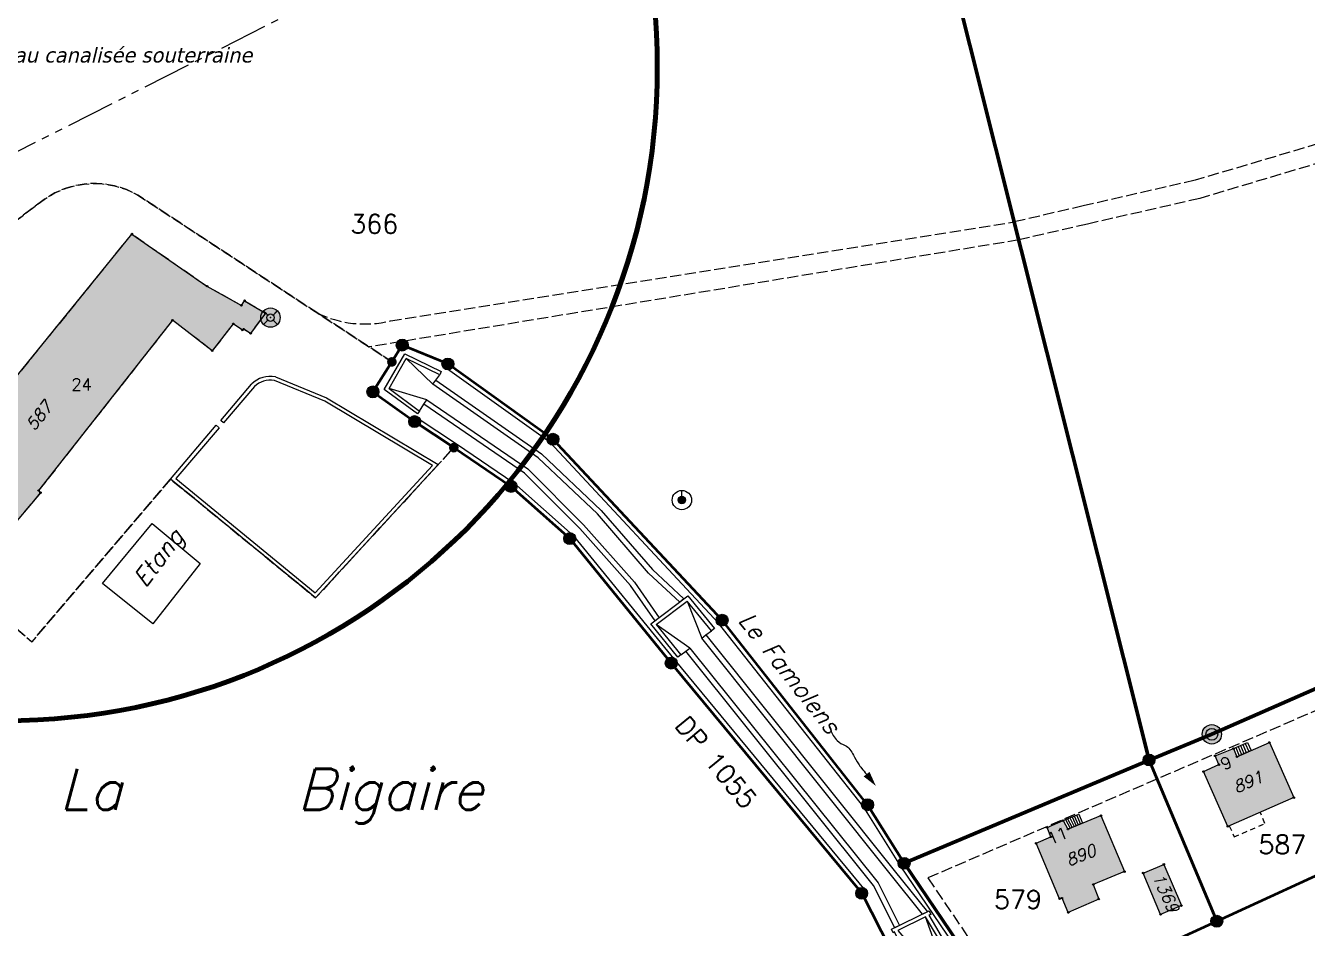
# Model space of a CAD drawing. Header units: metres. Extents: x 2513914 to 2544706, y 1140005 to 1171926.
# Drawn here: x 2514878.3 to 2515050.3, y 1146302.6 to 1146423.7 of the extents above; entities that cross this region are included whole.
import ezdxf
from ezdxf.enums import TextEntityAlignment as Align

# ---------------------------------------------------------------- set-up
doc = ezdxf.new("R2010")
doc.units = ezdxf.units.M
for name, pattern in [('MO_G', [2.5, 1.5, -1]), ('MO_I', [2, 1.5, -0.5]), ('MO_J', [1.2, 0.7, -0.5]), ('MO_M', [11.5, 6.5, -1, 1, -1, 1, -1])]:
    doc.linetypes.add(name, pattern=pattern)
doc.layers.get('0').update_dxf_attribs({"lineweight": 15})
for name, color, linetype, lineweight in [('MO_AD_NO_POLICE', 7, 'Continuous', 20), ('MO_BF', 7, 'Continuous', 40), ('MO_BF_IMMEUBLE', 7, 'Continuous', 40), ('MO_BF_NUMERO', 7, 'Continuous', 40), ('MO_BF_PTS', 7, 'Continuous', 20), ('MO_CS_BAT', 7, 'Continuous', 20), ('MO_CS_BAT_DES', 7, 'Continuous', 20), ('MO_CS_BAT_NUM', 7, 'Continuous', 20), ('MO_CS_EAU_COURS', 7, 'Continuous', 20), ('MO_CS_EAU_SENS_ECOUL', 7, 'Continuous', 20), ('MO_CS_NOM', 7, 'Continuous', 20), ('MO_CS_PTS', 7, 'Continuous', 20), ('MO_CS_RD_PLACE', 7, 'MO_I', 20), ('MO_CS_RD_ROUTE', 7, 'MO_I', 20), ('MO_CS_SV_CHAMP', 7, 'MO_I', 20), ('MO_CS_SV_JARDIN', 7, 'MO_I', 20), ('MO_NO_LIEU_DIT', 7, 'Continuous', 40), ('MO_ODL_BAT_DETAIL', 7, 'MO_J', 20), ('MO_ODL_DIVERS_AV', 7, 'Continuous', 20), ('MO_ODL_EAU_AV', 7, 'Continuous', 20), ('MO_ODL_ESCALIER', 7, 'Continuous', 20), ('MO_ODL_LIGNEHT', 7, 'MO_M', 20), ('MO_ODL_MUR', 7, 'Continuous', 20), ('MO_ODL_NOM', 7, 'Continuous', 20), ('MO_ODL_NOM_DE', 7, 'Continuous', 20), ('MO_ODL_SENTIER_AV', 7, 'MO_I', 20), ('MO_PFP3', 7, 'Continuous', 20), ('MO_RPL', 7, 'MO_G', 40), ('MUT_PFP3', 7, 'Continuous', 20)]:
    doc.layers.add(name, color=color, linetype=linetype, lineweight=lineweight)
for name, color, linetype, lineweight, true_color in [('MO_BF_PTS_CA', 7, 'Continuous', 18, 0xffffff), ('MO_CS_BAT_HACH', 7, 'Continuous', 20, 0xa0a0a0), ('MO_PFP3_CA', 7, 'Continuous', 18, 0xffffff), ('MO_RPL_CA', 7, 'Continuous', 50, 0xffffff)]:
    doc.layers.add(name, color=color, linetype=linetype, lineweight=lineweight, true_color=true_color)
doc.styles.add('BEL_Titre1_logo', font='tahoma.ttf', dxfattribs={"width": 1.1, "oblique": 13.5})
doc.styles.get("Standard").update_dxf_attribs({"font": 'simplex.shx'})

# ---------------------------------------------------------------- blocks, each defined once
blk = doc.blocks.new('AD')
at = {"layer": 'MO_AD_NO_POLICE'}
blk.add_attdef('NUMERO', text='', height=0.0016, dxfattribs=at).set_placement((0, 0), align=Align.MIDDLE_CENTER)
blk = doc.blocks.new('B_CS_BAT')
at = {"layer": 'MO_CS_BAT_DES', "oblique": 15, "flags": 1}
blk.add_attdef('DESIGNATION', text='', height=0.0016, dxfattribs=at).set_placement((0.00143, -0.00113), align=Align.MIDDLE_CENTER)
at = {"layer": 'MO_CS_BAT_NUM', "oblique": 15}
blk.add_attdef('NUMERO', text='', height=0.0016, dxfattribs=at).set_placement((0.00143, 0.00088), align=Align.MIDDLE_CENTER)
blk = doc.blocks.new('B_CS_NOM')
at = {"layer": 'MO_CS_NOM', "oblique": 15}
blk.add_attdef('NOM', text='', height=0.0023, dxfattribs=at).set_placement((0, 0.00124), align=Align.MIDDLE_LEFT)
blk = doc.blocks.new('B_CS_SENS')
at = {"layer": 'MO_CS_EAU_SENS_ECOUL'}
blk.add_lwpolyline([(-0.005, 0, 0.054877), (-0.00383, -0.00031, 0.078214), (-0.00298, -0.0003, 0.083524), (-0.00179, 0.00011, -0.131816), (-0.001, 0.0003, -0.04436), (-0.00011, 0.0002, 0.029142), (0.00124, 0, 0.021747), (0.00195, -0.00003, 0.014581), (0.003, 0)], format="xyb", dxfattribs=at)
blk.add_solid([(0.003, -0.0005), (0.003, 0.0005), (0.005, 0)], dxfattribs=at)
blk = doc.blocks.new('B_NO_LIEUDIT')
at = {"layer": 'MO_NO_LIEU_DIT', "oblique": 15}
blk.add_attdef('NOM', text='', height=0.0055, dxfattribs=at).set_placement((0, -0.00184), align=Align.BOTTOM_LEFT)
at = {"layer": 'MO_NO_LIEU_DIT', "oblique": 15, "flags": 1}
blk.add_attdef('NOMOBJET_DE', text='', height=0.0018, dxfattribs=at).set_placement((0, -0.00461), align=Align.MIDDLE_CENTER)
blk = doc.blocks.new('B_ODL_NOM')
at = {"layer": 'MO_ODL_NOM', "oblique": 15}
blk.add_attdef('NOM', text='', height=0.0023, dxfattribs=at).set_placement((0.00001, -0.00083), align=Align.BOTTOM_LEFT)
at = {"layer": 'MO_ODL_NOM_DE', "flags": 1}
blk.add_attdef('NOMOBJET_DE', text='', height=0.0018, dxfattribs=at).set_placement((0.00001, -0.00284), align=Align.MIDDLE_CENTER)
blk = doc.blocks.new('IMMEUBLE_NUM')
at = {"layer": 'MO_BF_IMMEUBLE', "flags": 1}
blk.add_attdef('IDENTDN', (-0.00003, 0.00289), '', height=0.0025, dxfattribs=at)
at = {"layer": 'MO_BF_NUMERO'}
blk.add_attdef('NUMERO', (-0.00003, -0.00011), '', height=0.0025, dxfattribs=at)
blk = doc.blocks.new('PFP3_BORNE')
at = {"layer": 'MO_PFP3_CA'}
h = blk.add_hatch(color=256, dxfattribs=at)
edge = h.paths.add_edge_path()
edge.add_arc((0, 0), 0.0013, 0, 360)
at = {"layer": 'MO_BF_PTS'}
blk.add_point((0, 0), dxfattribs=at)
at = {"layer": 'MO_PFP3', "linetype": 'Continuous'}
for radius in [0.0013, 0.0008]:
    blk.add_circle((0, 0), radius, dxfattribs=at)
blk = doc.blocks.new('PFP3_CROIX')
at = {"layer": 'MO_PFP3_CA'}
h = blk.add_hatch(color=256, dxfattribs=at)
edge = h.paths.add_edge_path()
edge.add_arc((0, 0), 0.0013, 0, 360)
at = {"layer": 'MO_BF_PTS', "linetype": 'Continuous'}
blk.add_point((0, 0), dxfattribs=at)
at = {"layer": 'MO_PFP3', "linetype": 'Continuous'}
for p, q in [((-0.00092, 0.00092), (-0.00035, 0.00035)), ((-0.00092, 0.00092), (-0.00035, 0.00035)), ((0.00035, 0.00035), (0.00092, 0.00092)), ((0.00035, 0.00035), (0.00081, 0.00081)), ((-0.00092, -0.00092), (-0.00035, -0.00035)), ((0.00035, -0.00035), (0.00092, -0.00092))]:
    blk.add_line(p, q, dxfattribs=at)
for radius in [0.0013, 0.0005]:
    blk.add_circle((0, 0), radius, dxfattribs=at)
at = {"layer": 'MO_PFP3_CA'}
blk.add_circle((0, 0), 0.0005, dxfattribs=at)
blk = doc.blocks.new('PFP3_PIEU')
at = {"layer": 'MO_PFP3_CA'}
h = blk.add_hatch(color=256, dxfattribs=at)
edge = h.paths.add_edge_path()
edge.add_arc((0, 0), 0.0005, 0, 360)
at = {"layer": 'MO_PFP3', "linetype": 'Continuous'}
blk.add_line((0, 0.0005), (0, 0.00115), dxfattribs=at)
for radius in [0.0013, 0.0005]:
    blk.add_circle((0, 0), radius, dxfattribs=at)
at = {"layer": 'MO_PFP3_CA'}
blk.add_circle((0, 0), 0.0005, dxfattribs=at)
at = {"layer": 'MUT_PFP3', "linetype": 'Continuous'}
blk.add_point((0, 0), dxfattribs=at)
blk = doc.blocks.new('PTS_BF_BORNE')
at = {"layer": 'MO_BF_PTS_CA'}
h = blk.add_hatch(color=256, dxfattribs=at)
edge = h.paths.add_edge_path()
edge.add_arc((0, 0), 0.0008, 0, 360)
at = {"layer": 'MO_BF_PTS', "linetype": 'Continuous'}
blk.add_circle((0, 0), 0.0008, dxfattribs=at)
blk.add_point((0, 0), dxfattribs=at)
blk = doc.blocks.new('PTS_BF_NON_MATE_DEFINI')
at = {"layer": 'MO_BF_PTS_CA'}
h = blk.add_hatch(color=256, dxfattribs=at)
edge = h.paths.add_edge_path()
edge.add_arc((0, 0), 0.00065, 0, 360)
at = {"layer": 'MO_BF_PTS', "linetype": 'Continuous'}
for radius in [0.00015, 0.0001, 0.00005]:
    blk.add_circle((0, 0), radius, dxfattribs=at)
blk.add_point((0, 0), dxfattribs=at)
blk = doc.blocks.new('PTS_CS')
at = {"layer": 'MO_CS_PTS', "linetype": 'Continuous'}
blk.add_circle((0, 0), 0.0001, dxfattribs=at)
at = {"layer": 'MO_CS_PTS'}
blk.add_point((0, 0), dxfattribs=at)

msp = doc.modelspace()

# ---------------------------------------------------------------- hatches: boundary and pattern name
at = {"layer": 'MO_CS_BAT_HACH'}
for points in [[(2514861.16, 1146355.97), (2514866.96, 1146362.85), (2514866.58, 1146363.11), (2514867, 1146363.57), (2514861.55, 1146368.19), (2514872.19, 1146380.91), (2514877.18, 1146376.81), (2514892.53, 1146395.76), (2514902.59, 1146388.77), (2514907.21, 1146386.19), (2514907.64, 1146386.81), (2514910.44, 1146385.14), (2514908.45, 1146382.42), (2514907.51, 1146382.99), (2514907.33, 1146382.89), (2514906.12, 1146383.71), (2514903.3, 1146380.1), (2514897.97, 1146384.19), (2514879.99, 1146361.33), (2514880.25, 1146361.05), (2514875.62, 1146355.57), (2514875.22, 1146355.91), (2514869.64, 1146349.03)], [(2515036.36, 1146323.62), (2515038.43, 1146324.55), (2515037.92, 1146325.73), (2515040.39, 1146326.71), (2515040.84, 1146325.61), (2515045.21, 1146327.52), (2515048.49, 1146320.12), (2515039.62, 1146316.26)], [(2515013.89, 1146313.99), (2515015.89, 1146314.85), (2515015.36, 1146316.11), (2515017.52, 1146317.04), (2515018.17, 1146315.89), (2515022.6, 1146317.71), (2515025.76, 1146310.19), (2515021.57, 1146308.47), (2515022.29, 1146306.51), (2515018.21, 1146304.7), (2515017.38, 1146306.64), (2515017.04, 1146306.56)], [(2515033.39, 1146305.63), (2515030.6, 1146304.45), (2515028.26, 1146310), (2515031.04, 1146311.17)]]:
    msp.add_hatch(color=256, dxfattribs=at).paths.add_polyline_path(points)

# ---------------------------------------------------------------- linework, layer by layer
at = {"color": 9, "lineweight": 100, "true_color": 0xd19cc7}
msp.add_circle((2514875.38, 1146418.11), 87.66, dxfattribs=at)
at = {"layer": 'MO_BF', "flags": 128}
for points in [[(2515051.56, 1146334.8), (2515037.48, 1146328.62), (2515029.05, 1146325.17), (2514996.17, 1146311.31), (2514991.27, 1146319.17), (2514971.74, 1146343.94), (2514949.04, 1146368.22), (2514934.93, 1146378.32), (2514928.81, 1146380.86), (2514927.42, 1146378.6), (2514924.87, 1146374.58), (2514930.47, 1146370.59), (2514935.73, 1146367.09), (2514943.42, 1146361.88), (2514951.3, 1146354.89), (2514964.92, 1146338.18), (2514990.48, 1146307.28), (2514995.69, 1146297.09)], [(2515003.37, 1146300.7), (2514996.17, 1146311.31), (2514991.27, 1146319.17), (2514971.74, 1146343.94), (2514949.04, 1146368.22), (2514934.93, 1146378.32), (2514928.81, 1146380.86), (2514927.42, 1146378.6), (2514924.87, 1146374.58), (2514930.47, 1146370.59), (2514935.73, 1146367.09), (2514943.42, 1146361.88), (2514951.3, 1146354.89), (2514964.92, 1146338.18), (2514990.48, 1146307.28), (2514995.69, 1146297.09)]]:
    msp.add_lwpolyline(points, dxfattribs=at)
for points in [[(2515060.51, 1146313.82), (2515051.56, 1146334.8), (2515037.48, 1146328.62), (2515029.05, 1146325.17), (2515038.15, 1146303.53), (2515056.44, 1146311.95)], [(2515029.05, 1146325.17), (2514996.17, 1146311.31), (2515003.37, 1146300.7), (2515007.1, 1146289.33), (2515038.15, 1146303.53)], [(2515019.13, 1146269), (2515008.62, 1146284.79), (2515007.1, 1146289.33), (2515038.15, 1146303.53), (2515056.44, 1146311.95), (2515056.7, 1146311.4), (2515059.34, 1146305.93), (2515066.05, 1146291.35)]]:
    msp.add_lwpolyline(points, close=True, dxfattribs=at)
at = {"layer": 'MO_CS_BAT', "flags": 128}
for points in [[(2514861.16, 1146355.97), (2514866.96, 1146362.85), (2514866.58, 1146363.11), (2514867, 1146363.57), (2514861.55, 1146368.19), (2514872.19, 1146380.91), (2514877.18, 1146376.81), (2514892.53, 1146395.76), (2514902.59, 1146388.77), (2514907.21, 1146386.19), (2514907.64, 1146386.81), (2514910.44, 1146385.14), (2514908.45, 1146382.42), (2514907.51, 1146382.99), (2514907.33, 1146382.89), (2514906.12, 1146383.71), (2514903.3, 1146380.1), (2514897.97, 1146384.19), (2514879.99, 1146361.33), (2514880.25, 1146361.05), (2514875.62, 1146355.57), (2514875.22, 1146355.91), (2514869.64, 1146349.03)], [(2515036.36, 1146323.62), (2515038.43, 1146324.55), (2515037.92, 1146325.73), (2515040.39, 1146326.71), (2515040.84, 1146325.61), (2515045.21, 1146327.52), (2515048.49, 1146320.12), (2515039.62, 1146316.26)], [(2515013.89, 1146313.99), (2515015.89, 1146314.85), (2515015.36, 1146316.11), (2515017.52, 1146317.04), (2515018.17, 1146315.89), (2515022.6, 1146317.71), (2515025.76, 1146310.19), (2515021.57, 1146308.47), (2515022.29, 1146306.51), (2515018.21, 1146304.7), (2515017.38, 1146306.64), (2515017.04, 1146306.56)], [(2515033.39, 1146305.63), (2515030.6, 1146304.45), (2515028.26, 1146310), (2515031.04, 1146311.17)]]:
    msp.add_lwpolyline(points, close=True, dxfattribs=at)
at = {"layer": 'MO_CS_EAU_COURS', "flags": 128}
msp.add_lwpolyline([(2515003.37, 1146300.7), (2514996.17, 1146311.31), (2514991.27, 1146319.17), (2514971.74, 1146343.94), (2514949.04, 1146368.22), (2514934.93, 1146378.32), (2514928.81, 1146380.86), (2514927.42, 1146378.6), (2514924.87, 1146374.58), (2514930.47, 1146370.59), (2514935.73, 1146367.09), (2514943.42, 1146361.88), (2514951.3, 1146354.89), (2514964.92, 1146338.18), (2514990.48, 1146307.28), (2514995.69, 1146297.09)], dxfattribs=at)
at = {"layer": 'MO_CS_RD_PLACE', "flags": 128}
msp.add_lwpolyline([(2515058.75, 1146297.48), (2515058.51, 1146297.97), (2515036.91, 1146287.54), (2515037.35, 1146286.64), (2515034.36, 1146285.29), (2515028.15, 1146298.96), (2515038.15, 1146303.53), (2515056.44, 1146311.95), (2515056.7, 1146311.4), (2515051.95, 1146309.23), (2515054.58, 1146303.71), (2515059.34, 1146305.93), (2515061.29, 1146301.69), (2515069.97, 1146305.83), (2515068.01, 1146310), (2515081.17, 1146316.18), (2515082.18, 1146314), (2515096.8, 1146320.78), (2515099.7, 1146314.3), (2515104.48, 1146316.47), (2515125.25, 1146330.3), (2515124.76, 1146331.04), (2515135.25, 1146338.05), (2515146.25, 1146345.29), (2515147.89, 1146342.49), (2515167.19, 1146355.97), (2515169.3, 1146352.57), (2515155.44, 1146342.79), (2515140.83, 1146332.54), (2515135.36, 1146328.7), (2515126.09, 1146322.2), (2515115.87, 1146314.99), (2515110.83, 1146312.61), (2515106.97, 1146310.76), (2515098.92, 1146306.93), (2515089.47, 1146302.5), (2515066.05, 1146291.35), (2515063, 1146297.98), (2515059.33, 1146299.14)], close=True, dxfattribs=at)
at = {"layer": 'MO_CS_RD_ROUTE', "flags": 128}
msp.add_lwpolyline([(2514982.43, 1146479.82), (2514991.97, 1146482.97), (2514992.71, 1146490.44), (2514979.77, 1146485.98), (2514927.81, 1146465.98), (2514902.76, 1146455.42), (2514882.39, 1146446.1), (2514874.82, 1146442.79, -0.900462), (2514874, 1146444.58), (2514891.07, 1146455.43, -0.009058), (2514939.78, 1146482.99, -0.003003), (2514994.94, 1146512.86), (2514996.17, 1146525.24, 0.009506), (2514909.88, 1146478.27, 0.00572), (2514839, 1146436.95, 0.009945), (2514712.22, 1146356.99), (2514725.63, 1146348.85, -0.010501), (2514824.58, 1146409.5, -0.025229), (2514878.88, 1146437.17), (2514930.1, 1146459.89)], format="xyb", close=True, dxfattribs=at)
at = {"layer": 'MO_CS_SV_CHAMP', "flags": 128}
msp.add_lwpolyline([(2515110.55, 1146362.9), (2515100.18, 1146356.59), (2515078.69, 1146346.68), (2515071.26, 1146343.4), (2515051.56, 1146334.8), (2515037.48, 1146328.62), (2515029.05, 1146325.17), (2514991.27, 1146475.9), (2515038.48, 1146491.97), (2515076.12, 1146504.39), (2515087.62, 1146506.41), (2515100.27, 1146504.03), (2515117.73, 1146491.51), (2515126.61, 1146482.71), (2515160.2, 1146441.78), (2515179.06, 1146414.71), (2515180.05, 1146413.29), (2515182.85, 1146409.27), (2515175.19, 1146403.93), (2515147.74, 1146384.85), (2515128.95, 1146374.03)], close=True, dxfattribs=at)
for points in [[(2514850.45, 1146418.7), (2514853.5, 1146421.09), (2514897.48, 1146442.05), (2514944.15, 1146459.46), (2514991.27, 1146475.9), (2514991.97, 1146482.97), (2514982.43, 1146479.82), (2514930.1, 1146459.89), (2514878.88, 1146437.17, 0.025229), (2514824.58, 1146409.5, 0.010501), (2514725.63, 1146348.85), (2514733.02, 1146344.38), (2514735.18, 1146343.84), (2514739.97, 1146344.83), (2514773.69, 1146366.89), (2514797.35, 1146389.84), (2514816.33, 1146400.82), (2514844.45, 1146416.81), (2514848.38, 1146417.19), (2514845.41, 1146420.32), (2514847.77, 1146421.52)], [(2514944.15, 1146459.46), (2514897.48, 1146442.05), (2514853.5, 1146421.09), (2514850.45, 1146418.7), (2514848.38, 1146417.19), (2514844.45, 1146416.81), (2514816.33, 1146400.82), (2514844.1, 1146371.53), (2514839.43, 1146366.12), (2514873.48, 1146323.74), (2514869.01, 1146299.74), (2514863.57, 1146284.61), (2514848.04, 1146266.7), (2514801.56, 1146315.72), (2514762.8, 1146340.96), (2514753.5, 1146350.59), (2514773.69, 1146366.89), (2514739.97, 1146344.83), (2514757.14, 1146340.91), (2514802.4, 1146311.11), (2514840.75, 1146267.64), (2514869.81, 1146259.43), (2514893.7, 1146259.78), (2514942.25, 1146271.06), (2514999.94, 1146287.99), (2514995.69, 1146297.09), (2514990.48, 1146307.28), (2514964.92, 1146338.18), (2514951.3, 1146354.89), (2514943.42, 1146361.88), (2514935.73, 1146367.09), (2514917.18, 1146346.93), (2514897.7, 1146362.87), (2514879.1, 1146341.04), (2514869.64, 1146349.03), (2514861.16, 1146355.97), (2514855.72, 1146360.28), (2514858.65, 1146364.12, -0.422965), (2514856.93, 1146379.45), (2514861.81, 1146385.36), (2514864.74, 1146388.29), (2514880.73, 1146400.4, -0.290535), (2514893.3, 1146400.99), (2514927.42, 1146378.6), (2514928.81, 1146380.86), (2514934.93, 1146378.32), (2514949.04, 1146368.22), (2514971.74, 1146343.94), (2514991.27, 1146319.17), (2514996.17, 1146311.31), (2515029.05, 1146325.17), (2514991.27, 1146475.9)]]:
    msp.add_lwpolyline(points, format="xyb", close=True, dxfattribs=at)
at = {"layer": 'MO_CS_SV_JARDIN', "flags": 128}
msp.add_lwpolyline([(2515089.47, 1146302.5), (2515094.61, 1146295.02), (2515097.16, 1146296.77), (2515096.88, 1146302.37), (2515108.47, 1146307.71), (2515116.56, 1146291.16), (2515127.64, 1146268.61), (2515112.63, 1146261.07), (2515104.57, 1146266.38), (2515088.58, 1146258.36), (2515085.2, 1146265.12), (2515081.17, 1146263.17), (2515080, 1146262.59), (2515077.71, 1146267.18), (2515070.1, 1146263.36), (2515076.06, 1146251.46), (2515083.65, 1146255.28), (2515081.8, 1146258.97), (2515082.96, 1146259.55), (2515085.23, 1146254.85), (2515079.85, 1146252.18), (2515082.55, 1146246.81), (2515087.91, 1146249.49), (2515088.03, 1146249.26), (2515065.03, 1146238.37), (2515042.7, 1146246.64), (2515035.05, 1146250.21), (2515028.97, 1146253.98), (2515019.13, 1146269), (2515008.62, 1146284.79), (2515007.1, 1146289.33), (2515003.37, 1146300.7), (2514996.17, 1146311.31), (2515029.05, 1146325.17), (2515037.48, 1146328.62), (2515051.56, 1146334.8), (2515071.26, 1146343.4), (2515078.69, 1146346.68), (2515100.18, 1146356.59), (2515110.55, 1146362.9), (2515116.34, 1146353.17), (2515120.65, 1146355.74), (2515122.08, 1146353.33), (2515124.66, 1146354.87), (2515124.88, 1146354.99), (2515125.71, 1146353.57), (2515129.67, 1146355.9), (2515129.79, 1146355.7), (2515133.8, 1146358.07), (2515132.84, 1146359.71), (2515130.34, 1146363.93), (2515131.26, 1146364.48), (2515134.23, 1146359.51), (2515136.68, 1146360.97), (2515133.69, 1146365.93), (2515133.83, 1146366.02), (2515128.95, 1146374.03), (2515147.74, 1146384.85), (2515156.09, 1146372.85), (2515183.53, 1146391.94), (2515175.19, 1146403.93), (2515182.85, 1146409.27), (2515184.41, 1146410.37), (2515195.38, 1146394.12), (2515204.96, 1146379.82), (2515169.3, 1146352.57), (2515167.19, 1146355.97), (2515147.89, 1146342.49), (2515146.25, 1146345.29), (2515135.25, 1146338.05), (2515129.75, 1146346.35), (2515119.71, 1146339.68), (2515117.99, 1146342.2), (2515108.1, 1146335.62), (2515104.05, 1146333.04), (2515103.75, 1146333.48), (2515098.2, 1146330.78), (2515098, 1146330.91), (2515079.99, 1146322.73), (2515078.5, 1146321.94), (2515078.68, 1146321.65), (2515056.7, 1146311.4), (2515056.44, 1146311.95), (2515038.15, 1146303.53), (2515028.15, 1146298.96), (2515034.36, 1146285.29), (2515037.35, 1146286.64), (2515039.12, 1146282.97), (2515060.72, 1146293.39), (2515058.75, 1146297.48), (2515059.33, 1146299.14), (2515063, 1146297.98), (2515066.05, 1146291.35)], close=True, dxfattribs=at)
msp.add_lwpolyline([(2514880.73, 1146400.4), (2514864.74, 1146388.29), (2514861.81, 1146385.36), (2514856.93, 1146379.45, 0.422965), (2514858.65, 1146364.12), (2514855.72, 1146360.28), (2514861.16, 1146355.97), (2514866.96, 1146362.85), (2514866.58, 1146363.11), (2514867, 1146363.57), (2514861.55, 1146368.19), (2514872.19, 1146380.91), (2514877.18, 1146376.81), (2514892.53, 1146395.76), (2514902.59, 1146388.77), (2514907.21, 1146386.19), (2514907.64, 1146386.81), (2514910.44, 1146385.14), (2514908.45, 1146382.42), (2514907.51, 1146382.99), (2514907.33, 1146382.89), (2514906.12, 1146383.71), (2514903.3, 1146380.1), (2514897.97, 1146384.19), (2514879.99, 1146361.33), (2514880.25, 1146361.05), (2514875.62, 1146355.57), (2514875.22, 1146355.91), (2514869.64, 1146349.03), (2514879.1, 1146341.04), (2514897.7, 1146362.87), (2514917.18, 1146346.93), (2514935.73, 1146367.09), (2514930.47, 1146370.59), (2514924.87, 1146374.58), (2514927.42, 1146378.6), (2514893.3, 1146400.99, 0.290535)], format="xyb", close=True, dxfattribs=at)
at = {"layer": 'MO_ODL_BAT_DETAIL'}
msp.add_lwpolyline([(2515039.82, 1146316.35), (2515040.47, 1146314.85), (2515044.61, 1146316.66), (2515043.96, 1146318.15)], dxfattribs=at)
at = {"layer": 'MO_ODL_DIVERS_AV'}
for points in [[(2514931.14, 1146372.01), (2514930.84, 1146371.61), (2514926.37, 1146374.9), (2514929.15, 1146379.69), (2514934.05, 1146377.32), (2514933.84, 1146376.87)], [(2514927.03, 1146375.04), (2514929.35, 1146379.04), (2514932.92, 1146375.59)], [(2514933.32, 1146376.16), (2514933.84, 1146376.87), (2514929.35, 1146379.04)], [(2514932.11, 1146373.51), (2514927.03, 1146375.04), (2514931.14, 1146372.01), (2514931.71, 1146372.93)], [(2514966.19, 1146339.27), (2514965.8, 1146338.96), (2514962.19, 1146343.43), (2514967.13, 1146347.19), (2514970.71, 1146342.82), (2514970.33, 1146342.5)], [(2514962.91, 1146343.35), (2514967.05, 1146346.5), (2514969.03, 1146341.53)], [(2514969.58, 1146341.97), (2514970.33, 1146342.5), (2514967.05, 1146346.5)], [(2514967.42, 1146340.2), (2514962.91, 1146343.35), (2514966.19, 1146339.27), (2514966.88, 1146339.77)], [(2514998.08, 1146298.04), (2514997.44, 1146297.81), (2514996.99, 1146297.6), (2514994.9, 1146302.09), (2514994.71, 1146302), (2514994.5, 1146302.45), (2514999.55, 1146304.91), (2514999.77, 1146304.46), (2514999.49, 1146304.33), (2515002.05, 1146300.03), (2515001.58, 1146299.86), (2514999.04, 1146304.11), (2514995.35, 1146302.31), (2514998.72, 1146298.31)], [(2515000.68, 1146299.52), (2514999.04, 1146304.11)]]:
    msp.add_lwpolyline(points, dxfattribs=at)
at = {"layer": 'MO_ODL_EAU_AV'}
msp.add_lwpolyline([(2514888.58, 1146348.86), (2514895.25, 1146356.93), (2514901.69, 1146351.56), (2514895.33, 1146343.45), (2514888.58, 1146348.86)], dxfattribs=at)
at = {"layer": 'MO_ODL_ESCALIER'}
for points in [[(2515040.39, 1146326.71), (2515042.28, 1146327.53)], [(2515041.96, 1146327.4), (2515042.43, 1146326.31)], [(2515042.28, 1146327.53), (2515042.75, 1146326.45)], [(2515040.39, 1146326.71), (2515040.84, 1146325.61)], [(2515040.7, 1146326.85), (2515041.16, 1146325.75)], [(2515042.75, 1146326.45), (2515040.84, 1146325.61)], [(2515041.02, 1146326.98), (2515041.47, 1146325.89)], [(2515041.33, 1146327.12), (2515041.79, 1146326.03)], [(2515041.65, 1146327.26), (2515042.11, 1146326.17)], [(2515017.52, 1146317.04), (2515019.61, 1146317.92)], [(2515017.52, 1146317.04), (2515018.17, 1146315.89)], [(2515017.82, 1146317.17), (2515018.45, 1146316.01)], [(2515018.12, 1146317.29), (2515018.73, 1146316.12)], [(2515018.41, 1146317.42), (2515019, 1146316.24)], [(2515018.71, 1146317.54), (2515019.28, 1146316.35)], [(2515019.01, 1146317.67), (2515019.56, 1146316.47)], [(2515019.31, 1146317.8), (2515019.84, 1146316.58)], [(2515019.61, 1146317.92), (2515020.12, 1146316.69)], [(2515020.12, 1146316.69), (2515018.17, 1146315.89)]]:
    msp.add_lwpolyline(points, dxfattribs=at)
at = {"layer": 'MO_ODL_LIGNEHT'}
msp.add_lwpolyline([(2514740.35, 1146337.74), (2514917.08, 1146427.03), (2514994.47, 1146463.15)], dxfattribs=at)
at = {"layer": 'MO_ODL_MUR'}
for points in [[(2515008.62, 1146284.79), (2515008.05, 1146284.6), (2515006.53, 1146289.14), (2515002.83, 1146300.43), (2514995.67, 1146310.98), (2514990.77, 1146318.83), (2514971.28, 1146343.55), (2514948.64, 1146367.77), (2514934.58, 1146377.83), (2514934.93, 1146378.32)], [(2514934.93, 1146378.32), (2514949.04, 1146368.22), (2514971.74, 1146343.94), (2514991.27, 1146319.17), (2514996.17, 1146311.31), (2515003.37, 1146300.7), (2515007.1, 1146289.33), (2515008.62, 1146284.79)], [(2514911.79, 1146376.58), (2514918.63, 1146373.79), (2514933.63, 1146364.81), (2514917.18, 1146346.93), (2514897.7, 1146362.87), (2514903.85, 1146370.1)], [(2514903.85, 1146370.1), (2514904.23, 1146369.77), (2514898.41, 1146362.93), (2514917.13, 1146347.61), (2514932.85, 1146364.69), (2514918.4, 1146373.34), (2514911.64, 1146376.1)], [(2514904.44, 1146370.75), (2514908.59, 1146375.63)], [(2514933.32, 1146376.16), (2514947.51, 1146366.26), (2514955.52, 1146358.67), (2514962.39, 1146350.72), (2514966.62, 1146346.8), (2514966.06, 1146346.37), (2514961.88, 1146350.23), (2514955.02, 1146358.19), (2514947.07, 1146365.72), (2514932.92, 1146375.59), (2514933.32, 1146376.16)], [(2514908.96, 1146375.29), (2514904.82, 1146370.42), (2514904.44, 1146370.75)], [(2514931.71, 1146372.93), (2514932.11, 1146373.51), (2514945.65, 1146364.23), (2514953.13, 1146356.74), (2514959.98, 1146349.05), (2514963.3, 1146344.27), (2514962.74, 1146343.85)], [(2514962.74, 1146343.85), (2514959.43, 1146348.61), (2514952.63, 1146356.26), (2514945.2, 1146363.69), (2514931.71, 1146372.93)], [(2514930.47, 1146370.59), (2514930.8, 1146371.09), (2514936.07, 1146367.59), (2514943.79, 1146362.36), (2514951.73, 1146355.31), (2514965.38, 1146338.56), (2514990.95, 1146307.66), (2514990.48, 1146307.28)], [(2514990.48, 1146307.28), (2514964.92, 1146338.18), (2514951.3, 1146354.89), (2514943.42, 1146361.88), (2514935.73, 1146367.09), (2514930.47, 1146370.59)], [(2514999.31, 1146304.79), (2514998.66, 1146304.48), (2514994.29, 1146309.9), (2514969.03, 1146341.53), (2514969.58, 1146341.97)], [(2514969.58, 1146341.97), (2514994.84, 1146310.33), (2514999.31, 1146304.79)], [(2514966.88, 1146339.77), (2514967.42, 1146340.2), (2514992.67, 1146308.69), (2514995.54, 1146302.96), (2514994.91, 1146302.65)], [(2514994.91, 1146302.65), (2514992.08, 1146308.31), (2514966.88, 1146339.77)]]:
    msp.add_lwpolyline(points, dxfattribs=at)
for points in [[(2514911.79, 1146376.58, 0.250617), (2514908.59, 1146375.63)], [(2514911.64, 1146376.1, 0.243858), (2514908.96, 1146375.29)]]:
    msp.add_lwpolyline(points, format="xyb", dxfattribs=at)
at = {"layer": 'MO_ODL_SENTIER_AV'}
for points in [[(2515160.23, 1146445.34), (2515159.87, 1146443.32, -0.154256), (2515157.5, 1146440.62), (2515154.57, 1146438.99), (2515150.4, 1146437.61), (2515105.48, 1146423.86), (2515035.23, 1146402.97), (2515020.22, 1146399.53), (2515010.95, 1146397.39)], [(2515165.61, 1146437.64, 0.211043), (2515159.69, 1146437.56), (2515151.33, 1146435.06), (2515106.19, 1146421.46), (2515035.87, 1146400.55), (2515020.78, 1146397.09), (2515011.56, 1146394.97)], [(2514917.34, 1146385.21, 0.178162), (2514927.23, 1146384.1)]]:
    msp.add_lwpolyline(points, format="xyb", dxfattribs=at)
for points in [[(2514927.23, 1146384.1), (2515010.95, 1146397.39)], [(2515011.56, 1146394.97), (2514924.35, 1146380.61)], [(2515072.35, 1146340.82), (2514999.37, 1146309.35), (2515004.77, 1146301.39), (2515008.51, 1146289.97)]]:
    msp.add_lwpolyline(points, dxfattribs=at)
at = {"layer": 'MO_RPL', "flags": 128}
for points in [[(2515043.76, 1146647.61), (2515033.68, 1146662.52), (2515015.69, 1146650.36), (2515030.3, 1146624.23), (2515027.66, 1146623.07), (2515029.81, 1146618.24), (2515026.61, 1146608.97), (2515011.52, 1146595.91), (2515002.46, 1146588.66), (2514991.27, 1146475.9), (2515029.05, 1146325.17), (2515037.48, 1146328.62), (2515051.56, 1146334.8), (2515071.26, 1146343.4), (2515079.99, 1146322.73), (2515098, 1146330.91), (2515108.1, 1146335.62), (2515117.99, 1146342.2), (2515121.48, 1146344.52), (2515137.06, 1146354.88), (2515138.05, 1146353.72), (2515140.37, 1146355.29), (2515147.89, 1146342.49), (2515167.19, 1146355.97), (2515169.3, 1146352.57), (2515155.44, 1146342.79), (2515157.45, 1146339.94), (2515162.78, 1146332.38), (2515166.73, 1146326.78), (2515181.62, 1146307.25), (2515185.29, 1146310.02), (2515202.24, 1146322.83), (2515228.37, 1146342.61), (2515230.2, 1146343.97), (2515234.28, 1146339.44), (2515243.85, 1146329.99), (2515247.04, 1146327.18), (2515253.86, 1146321.17), (2515267.2, 1146323.96), (2515274.62, 1146317.85), (2515276.67, 1146316.57), (2515278.89, 1146315.18), (2515281.41, 1146317.1), (2515287.59, 1146321.81), (2515345.47, 1146333.91), (2515385.26, 1146342.23), (2515419.8, 1146331.58), (2515425.87, 1146322.91), (2515438.2, 1146330.83), (2515467.09, 1146349.37), (2515472.31, 1146347.23), (2515483.08, 1146333.13), (2515480.85, 1146365.13), (2515477.44, 1146373.48), (2515524.17, 1146397.58), (2515529.86, 1146444.94), (2515533.3, 1146473.59), (2515517.14, 1146466.65), (2515501.36, 1146459.88), (2515494.17, 1146456.79), (2515451.6, 1146427.34), (2515445.72, 1146442.13), (2515444.43, 1146445.37), (2515428.41, 1146485.66), (2515427.36, 1146487.98), (2515423.61, 1146497.26), (2515421.92, 1146502.54), (2515421.53, 1146504.7), (2515421.76, 1146507.12), (2515422.87, 1146509.12), (2515424.39, 1146510.33), (2515455.09, 1146527.48), (2515463.49, 1146531.91), (2515463.28, 1146543.17), (2515463.48, 1146565.06), (2515463.51, 1146567.95), (2515463.29, 1146576.25), (2515462.72, 1146618.3), (2515459.97, 1146631.81), (2515448.33, 1146665.14), (2515443.57, 1146673.08), (2515436.68, 1146678.91), (2515427.92, 1146680.89), (2515418.98, 1146679.8), (2515385.14, 1146663.19), (2515363.24, 1146649.47), (2515353.27, 1146651.11), (2515206.78, 1146675.27), (2515198.75, 1146676.6), (2515196.66, 1146676.11), (2515195.91, 1146675.78), (2515196.15, 1146675.1), (2515144.08, 1146656.28), (2515111.95, 1146644.7), (2515107.87, 1146644.14), (2515107.12, 1146643.9), (2515103.22, 1146641.8), (2515091.84, 1146638.36), (2515083.1, 1146636.11), (2515074.26, 1146634.46), (2515074.18, 1146635.32), (2515067.49, 1146634.26, -0.046852), (2515063.26, 1146635.05, -0.117768), (2515053.9, 1146640.31), (2515045.86, 1146649.03)], [(2515249.93, 1146176.26, -0.041939), (2515265.27, 1146175.3), (2515361.93, 1146161.22, 0.012397), (2515368.46, 1146160.44, 0.03763), (2515374.76, 1146160.65, 0.111345), (2515380.65, 1146162.71, 0.110984), (2515385.07, 1146167.08, 0.072854), (2515386.85, 1146173.06, 0.073851), (2515386.82, 1146179.4), (2515383, 1146189.16), (2515380.05, 1146196.68), (2515379.62, 1146197.79), (2515375.19, 1146209.1), (2515371.63, 1146217.25), (2515367.93, 1146224.05), (2515367.32, 1146225.16), (2515364.33, 1146229.26), (2515362.59, 1146231.66), (2515361.93, 1146232.64), (2515356.05, 1146239.84), (2515350.08, 1146246.61), (2515345.64, 1146251.4), (2515343.21, 1146254.06), (2515340.61, 1146256.82), (2515338.17, 1146259.52), (2515336.32, 1146261.57), (2515322, 1146277.33), (2515330.38, 1146281.65), (2515329.83, 1146281.76), (2515320.58, 1146287.12), (2515320.39, 1146286.96), (2515312.85, 1146292.46), (2515312.98, 1146292.68), (2515306.28, 1146298.02), (2515300.28, 1146301.78), (2515278.89, 1146315.18), (2515276.67, 1146316.57), (2515274.62, 1146317.85), (2515267.2, 1146323.96), (2515253.86, 1146321.17), (2515247.04, 1146327.18), (2515243.85, 1146329.99), (2515234.28, 1146339.44), (2515230.2, 1146343.97), (2515228.37, 1146342.61), (2515202.24, 1146322.83), (2515185.29, 1146310.02), (2515181.62, 1146307.25), (2515166.73, 1146326.78), (2515162.78, 1146332.38), (2515157.45, 1146339.94), (2515155.44, 1146342.79), (2515169.3, 1146352.57), (2515167.19, 1146355.97), (2515147.89, 1146342.49), (2515140.37, 1146355.29), (2515138.05, 1146353.72), (2515137.06, 1146354.88), (2515121.48, 1146344.52), (2515117.99, 1146342.2), (2515108.1, 1146335.62), (2515098, 1146330.91), (2515079.99, 1146322.73), (2515071.26, 1146343.4), (2515051.56, 1146334.8), (2515037.48, 1146328.62), (2515029.05, 1146325.17), (2514996.17, 1146311.31), (2515003.37, 1146300.7), (2515007.1, 1146289.33), (2515008.62, 1146284.79), (2515019.13, 1146269), (2515028.97, 1146253.98), (2515035.05, 1146250.21), (2515042.7, 1146246.64), (2515065.03, 1146238.37), (2515096.48, 1146227.59), (2515123.67, 1146218.23), (2515136.84, 1146214.98), (2515147.75, 1146214.07), (2515159.96, 1146214.34), (2515168.56, 1146215.45), (2515175.63, 1146216.28), (2515176.29, 1146215.88), (2515182.38, 1146215.31), (2515188.13, 1146213.73), (2515190.4, 1146212.76), (2515186.94, 1146209.42), (2515178.74, 1146201.72), (2515209.3, 1146180.06), (2515226.69, 1146176.39), (2515234.93, 1146174.69, -0.041256)]]:
    msp.add_lwpolyline(points, format="xyb", close=True, dxfattribs=at)
msp.add_lwpolyline([(2515002.46, 1146588.66), (2515011.52, 1146595.91), (2515026.61, 1146608.97), (2515029.81, 1146618.24), (2515027.66, 1146623.07), (2515030.3, 1146624.23), (2515015.69, 1146650.36), (2515009.26, 1146661.88), (2515007.15, 1146665.12), (2515002.08, 1146669.39), (2514994.93, 1146672.98), (2514985.58, 1146674.26), (2514974.97, 1146673.45), (2514968.05, 1146671.54), (2514967.48, 1146672.92), (2514962.05, 1146670.55), (2514942.54, 1146660.2), (2514931.29, 1146654.23), (2514902.17, 1146639.35), (2514901.3, 1146638.86), (2514891.4, 1146633.04), (2514865.84, 1146616.37), (2514854.86, 1146608.94), (2514843.83, 1146601.48), (2514842.82, 1146600.89), (2514832.73, 1146594.22), (2514832.02, 1146593.8), (2514825.98, 1146589.9), (2514802.11, 1146573.93), (2514759.44, 1146545.38), (2514756.91, 1146543.69), (2514757.18, 1146539.85), (2514747.02, 1146532.45), (2514736.12, 1146527.07), (2514749.17, 1146519.96), (2514760.31, 1146507.98), (2514771.82, 1146493.04), (2514782.86, 1146466.47), (2514795.23, 1146453.11), (2514799.23, 1146448.75), (2514788.19, 1146441.07), (2514753.76, 1146416.31), (2514714.18, 1146388.57), (2514689.31, 1146370.88), (2514733.02, 1146344.38), (2514735.18, 1146343.84), (2514748.02, 1146328.68), (2514757.14, 1146324.5), (2514764.91, 1146323.75), (2514770.91, 1146319.49), (2514778.93, 1146320.9), (2514787.71, 1146314.34), (2514793.73, 1146312.61), (2514797.67, 1146309.23), (2514801.21, 1146308.67), (2514806.49, 1146305.12), (2514810.04, 1146288.71), (2514814.57, 1146284.21), (2514826.73, 1146277.28), (2514828.76, 1146276.05), (2514829.93, 1146274.79), (2514830.85, 1146270), (2514832.12, 1146264.99), (2514833.32, 1146263.19), (2514834.93, 1146261.7), (2514838.1, 1146260.34), (2514839.15, 1146258.95), (2514841.57, 1146257.01), (2514842.5, 1146256.01), (2514842.81, 1146256.23), (2514845.38, 1146254.21), (2514849.09, 1146251.9), (2514852.19, 1146250.65), (2514855.67, 1146249.83), (2514860.01, 1146249.76), (2514860.06, 1146249.38), (2514875.51, 1146253.79), (2514884.21, 1146255.72), (2514891.63, 1146255.06), (2514900.11, 1146259.56), (2514904, 1146260.3), (2514905.88, 1146260.4), (2514912.3, 1146260.7), (2514912.41, 1146261.43), (2514994.97, 1146251.62), (2515006.23, 1146248.95), (2515016.89, 1146249.79), (2515035.05, 1146250.21), (2515028.97, 1146253.98), (2515019.13, 1146269), (2515008.62, 1146284.79), (2515007.1, 1146289.33), (2515003.37, 1146300.7), (2514996.17, 1146311.31), (2515029.05, 1146325.17), (2514991.27, 1146475.9)], close=True, dxfattribs=at)
at = {"layer": 'MO_RPL_CA', "flags": 128}
for points in [[(2514875.51, 1146253.79), (2514884.21, 1146255.72), (2514891.63, 1146255.06), (2514900.11, 1146259.56), (2514904, 1146260.3), (2514905.88, 1146260.4), (2514912.3, 1146260.7), (2514912.41, 1146261.43), (2514994.97, 1146251.62), (2515006.23, 1146248.95), (2515016.89, 1146249.79), (2515035.05, 1146250.21), (2515028.97, 1146253.98), (2515019.13, 1146269), (2515008.62, 1146284.79), (2515007.1, 1146289.33), (2515003.37, 1146300.7), (2514996.17, 1146311.31), (2515029.05, 1146325.17), (2514991.27, 1146475.9)], [(2514991.27, 1146475.9), (2515029.05, 1146325.17), (2515037.48, 1146328.62), (2515051.56, 1146334.8), (2515071.26, 1146343.4), (2515079.99, 1146322.73), (2515098, 1146330.91), (2515108.1, 1146335.62), (2515117.99, 1146342.2), (2515121.48, 1146344.52), (2515137.06, 1146354.88), (2515138.05, 1146353.72), (2515140.37, 1146355.29), (2515147.89, 1146342.49), (2515167.19, 1146355.97), (2515169.3, 1146352.57), (2515155.44, 1146342.79), (2515157.45, 1146339.94), (2515162.78, 1146332.38), (2515166.73, 1146326.78), (2515181.62, 1146307.25), (2515185.29, 1146310.02), (2515202.24, 1146322.83), (2515228.37, 1146342.61)], [(2515051.56, 1146334.8), (2515037.48, 1146328.62), (2515029.05, 1146325.17), (2514996.17, 1146311.31), (2515003.37, 1146300.7), (2515007.1, 1146289.33), (2515008.62, 1146284.79), (2515019.13, 1146269), (2515028.97, 1146253.98), (2515035.05, 1146250.21), (2515042.7, 1146246.64), (2515065.03, 1146238.37)]]:
    msp.add_lwpolyline(points, dxfattribs=at)

# ---------------------------------------------------------------- block references
at = {"layer": 'MO_AD_NO_POLICE', "xscale": 1000, "yscale": 1000, "zscale": 1000}
msp.add_blockref('AD', (2514885.77, 1146375.58), dxfattribs=at).add_auto_attribs({'NUMERO': '24'})
for p, rotation, values in [((2515039.4, 1146324.77), 23.48999999999999, {'NUMERO': '9'}), ((2515016.75, 1146315.03), 22.31999999999999, {'NUMERO': '11'})]:
    msp.add_blockref('AD', p, dxfattribs=dict(at, rotation=rotation)).add_auto_attribs(values)
at = {"layer": 'MO_BF_IMMEUBLE'}
ref = msp.add_blockref('IMMEUBLE_NUM', (2514921.87, 1146395.96), dxfattribs=dict(at, xscale=1000, yscale=1000, zscale=1000))
ref.add_attrib('NUMERO', '366', (2514921.84, 1146395.86), dxfattribs={"layer": 'MO_BF_NUMERO', "height": 2.5})
ref = msp.add_blockref('IMMEUBLE_NUM', (2514965.36, 1146329.8), dxfattribs=dict(at, xscale=1000, yscale=1000, zscale=1000, rotation=309.6))
ref.add_attrib('NUMERO', 'DP 1055', (2514965.26, 1146329.76), dxfattribs={"layer": 'MO_BF_NUMERO', "height": 2.5, "rotation": 309.6})
ref = msp.add_blockref('IMMEUBLE_NUM', (2515043.77, 1146312.68), dxfattribs=dict(at, xscale=1000, yscale=1000, zscale=1000))
ref.add_attrib('NUMERO', '587', (2515043.74, 1146312.58), dxfattribs={"layer": 'MO_BF_NUMERO', "height": 2.5})
ref = msp.add_blockref('IMMEUBLE_NUM', (2515008.27, 1146305.31), dxfattribs=dict(at, xscale=1000, yscale=1000, zscale=1000))
ref.add_attrib('NUMERO', '579', (2515008.24, 1146305.21), dxfattribs={"layer": 'MO_BF_NUMERO', "height": 2.5})
at = {"layer": 'MO_BF_PTS', "xscale": 1000, "yscale": 1000, "zscale": 1000}
for name, p in [('PTS_BF_BORNE', (2514928.81, 1146380.86)), ('PTS_BF_NON_MATE_DEFINI', (2514927.42, 1146378.6)), ('PTS_BF_BORNE', (2514934.93, 1146378.32)), ('PTS_BF_BORNE', (2514924.87, 1146374.58)), ('PTS_BF_BORNE', (2514930.47, 1146370.59)), ('PTS_BF_BORNE', (2514949.04, 1146368.22)), ('PTS_BF_NON_MATE_DEFINI', (2514935.73, 1146367.09)), ('PTS_BF_BORNE', (2514943.42, 1146361.88)), ('PTS_BF_BORNE', (2514951.3, 1146354.89)), ('PTS_BF_BORNE', (2514971.74, 1146343.94)), ('PTS_BF_BORNE', (2514964.92, 1146338.18)), ('PTS_BF_BORNE', (2515029.05, 1146325.17)), ('PTS_BF_BORNE', (2514991.27, 1146319.17)), ('PTS_BF_BORNE', (2514996.17, 1146311.31)), ('PTS_BF_BORNE', (2514990.48, 1146307.28)), ('PTS_BF_BORNE', (2515038.15, 1146303.53))]:
    msp.add_blockref(name, p, dxfattribs=at)
at = {"layer": 'MO_CS_BAT_NUM', "xscale": 1000, "yscale": 1000, "zscale": 1000}
for p, rotation, values in [((2514879.85, 1146369.68), 51.84, {'NUMERO': '587'}), ((2515041.39, 1146320.86), 23.58, {'NUMERO': '891'}), ((2515018.91, 1146311.03), 22.31999999999999, {'NUMERO': '890'}), ((2515029.93, 1146308.33), 294.03, {'NUMERO': '1369'})]:
    msp.add_blockref('B_CS_BAT', p, dxfattribs=dict(at, rotation=rotation)).add_auto_attribs(values)
at = {"layer": 'MO_CS_EAU_SENS_ECOUL', "xscale": 1000, "yscale": 1000, "zscale": 1000, "rotation": 308.25}
msp.add_blockref('B_CS_SENS', (2514989.28, 1146325.63), dxfattribs=at)
at = {"layer": 'MO_CS_NOM', "xscale": 1000, "yscale": 1000, "zscale": 1000, "rotation": 308.25}
msp.add_blockref('B_CS_NOM', (2514973.77, 1146343.82), dxfattribs=at).add_auto_attribs({'NOM': 'Le Famolens'})
at = {"layer": 'MO_CS_PTS', "xscale": 1000, "yscale": 1000, "zscale": 1000}
for p in [(2514892.53, 1146395.76), (2514902.59, 1146388.77), (2514907.21, 1146386.19), (2514907.64, 1146386.81), (2514897.97, 1146384.19), (2514910.44, 1146385.14), (2514906.12, 1146383.71), (2514907.33, 1146382.89), (2514907.51, 1146382.99), (2514908.45, 1146382.42), (2514903.3, 1146380.1), (2514879.99, 1146361.33), (2514880.25, 1146361.05), (2515045.21, 1146327.52), (2515037.92, 1146325.73), (2515040.39, 1146326.71), (2515040.84, 1146325.61), (2515038.43, 1146324.55), (2515036.36, 1146323.62), (2515048.49, 1146320.12), (2515017.52, 1146317.04), (2515022.6, 1146317.71), (2515015.36, 1146316.11), (2515018.17, 1146315.89), (2515039.62, 1146316.26), (2515013.89, 1146313.99), (2515015.89, 1146314.85), (2515025.76, 1146310.19), (2515028.26, 1146310), (2515031.04, 1146311.17), (2515021.57, 1146308.47), (2515017.04, 1146306.56), (2515017.38, 1146306.64), (2515022.29, 1146306.51), (2515033.39, 1146305.63), (2515018.21, 1146304.7), (2515030.6, 1146304.45)]:
    msp.add_blockref('PTS_CS', p, dxfattribs=at)
at = {"layer": 'MO_NO_LIEU_DIT', "xscale": 1000, "yscale": 1000, "zscale": 1000}
for p, values in [((2514882.74, 1146318.69), {'NOM': 'La'}), ((2514914.7, 1146318.69), {'NOM': 'Bigaire'})]:
    msp.add_blockref('B_NO_LIEUDIT', p, dxfattribs=at).add_auto_attribs(values)
at = {"layer": 'MO_ODL_NOM', "xscale": 1000, "yscale": 1000, "zscale": 1000, "rotation": 52.56}
msp.add_blockref('B_ODL_NOM', (2514894.21, 1146348.28), dxfattribs=at).add_auto_attribs({'NOM': 'Etang'})
at = {"layer": 'MO_PFP3', "xscale": 1000, "yscale": 1000, "zscale": 1000}
for name, p in [('PFP3_CROIX', (2514911.12, 1146384.54)), ('PFP3_PIEU', (2514966.34, 1146360.06)), ('PFP3_BORNE', (2515037.48, 1146328.62))]:
    msp.add_blockref(name, p, dxfattribs=at)

# ---------------------------------------------------------------- texts
at = {"color": 9, "true_color": 0xd19cc7, "insert": (2514868.51, 1146420.78), "char_height": 2, "attachment_point": 1, "style": 'BEL_Titre1_logo'}
msp.add_mtext_dynamic_manual_height_columns('{\\Q13.5;ODS Eau canalisée souterraine}', width=53.2745, gutter_width=1, heights=[0], dxfattribs=at)

doc.saveas('drawing.dxf')
